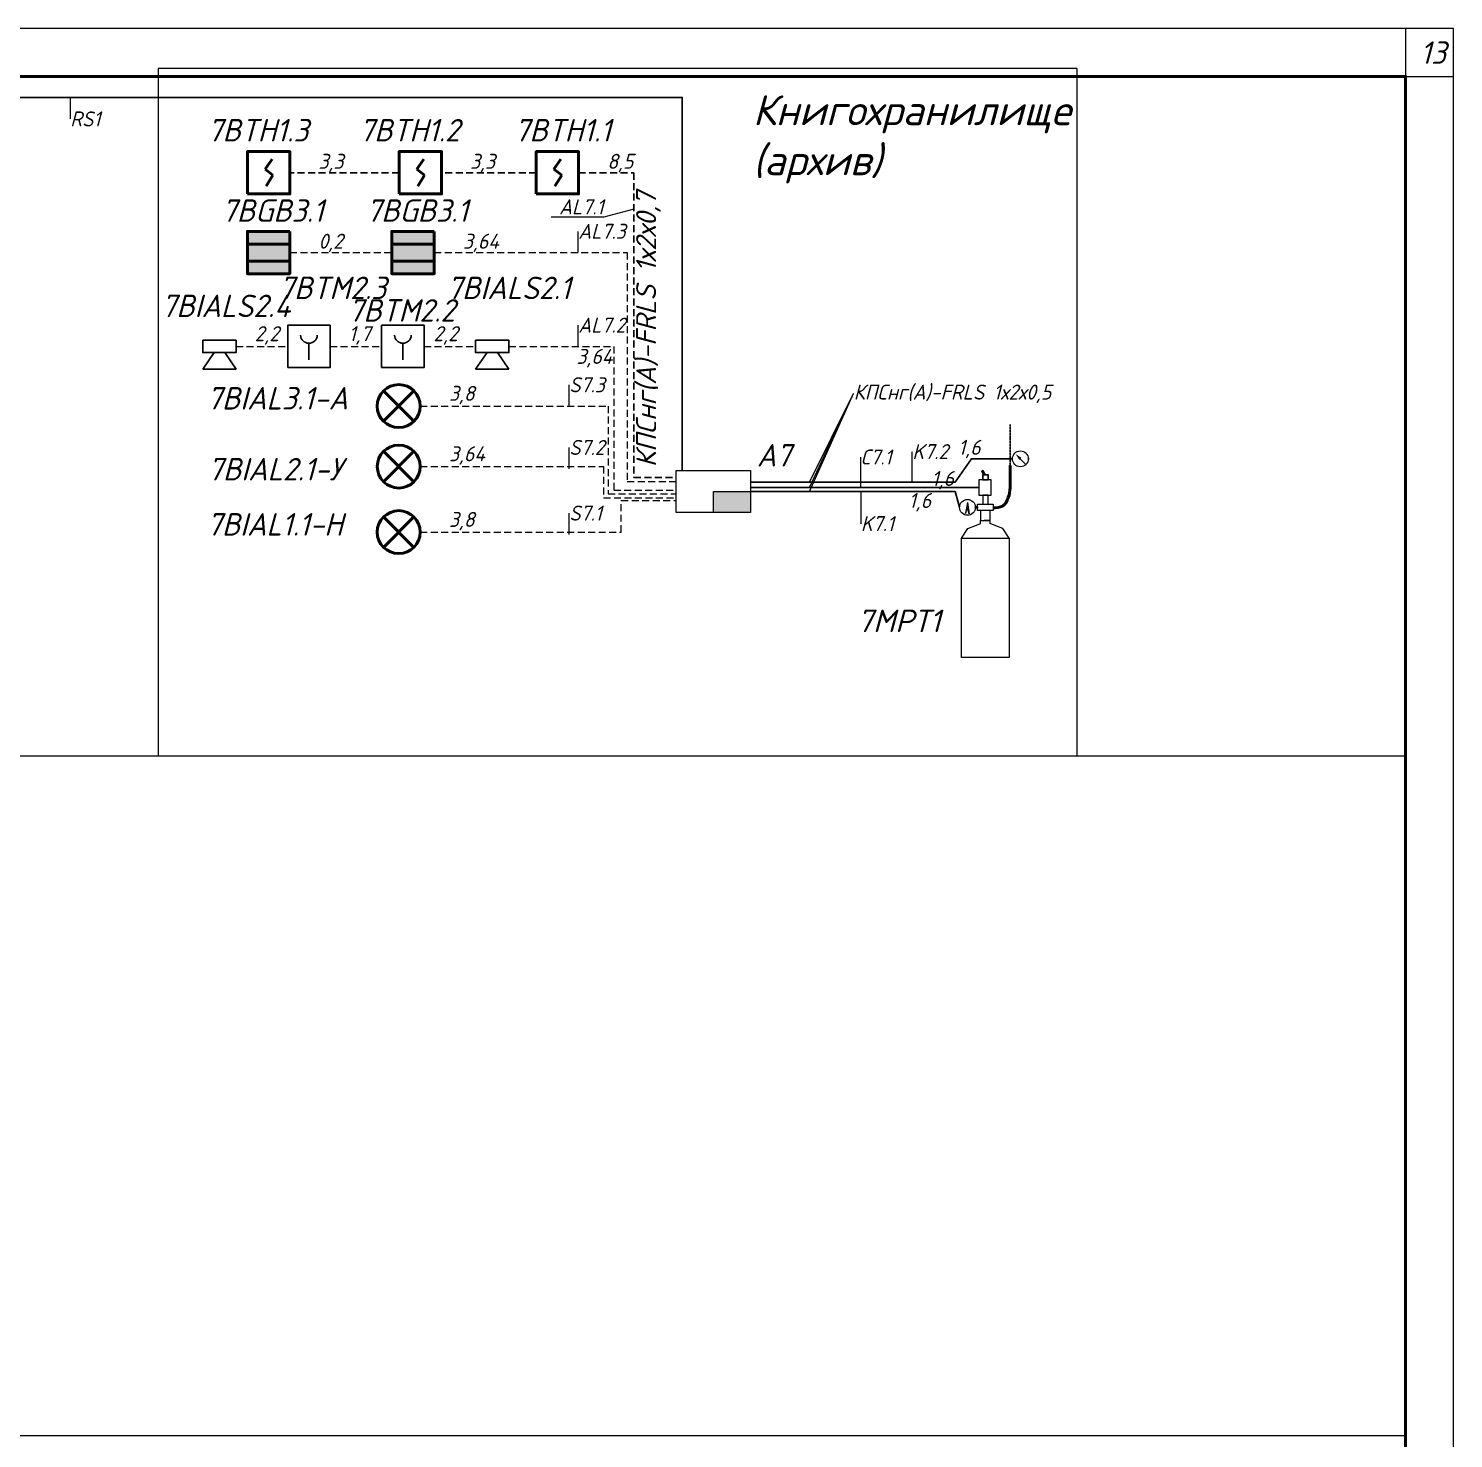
# Model space of a CAD drawing. Header units: millimetres. Extents: x -26895 to 107134, y 1241 to 21401.
# Drawn here: x 9485 to 16613, y 14346 to 21401 of the extents above; entities that cross this region are included whole.
import ezdxf
from ezdxf import colors
from ezdxf.entities.mleader import LeaderData, LeaderLine
from ezdxf.math import Vec2, Vec3

# ---------------------------------------------------------------- set-up
doc = ezdxf.new("R2010")
doc.units = ezdxf.units.MM
for name, pattern in [('1TS06', [15.375, 6, -0.15, 0.075, -0.15, 9]), ('DASHED', [7, 5, -2, 0]), ('штриховая', [0.75, 0.5, -0.25])]:
    doc.linetypes.add(name, pattern=pattern)
for name, color, linetype, lineweight in [('013', 7, 'Continuous', 18), ('ПС', 1, 'Continuous', 50), ('размер КЛАДОЧНЫЙ2', 204, 'Continuous', 5)]:
    doc.layers.add(name, color=color, linetype=linetype, lineweight=lineweight)
doc.layers.add('АГПТ', color=7, linetype='Continuous')
doc.styles.add('GOST-2.304_Type-B_italic', font='GOST_Common Italic.ttf')
doc.styles.get("Standard").update_dxf_attribs({"font": 'arial.ttf'})
doc.styles.add('Архитектурный', font='isocpeui.ttf')

# ---------------------------------------------------------------- blocks, each defined once
blk = doc.blocks.new('*U38')
at = {"lineweight": 0}
blk.add_lwpolyline([(-292, -5), (5, -5), (5, 415), (-292, 415)], close=True, dxfattribs=at)
at = {"color": 0, "linetype": 'Continuous', "lineweight": 50}
blk.add_lwpolyline([(-272, 410), (0, 410), (0, 0), (-272, 0)], close=True, dxfattribs=at)
blk = doc.blocks.new('BTH')
at = {"layer": 'ПС', "color": 1}
for p, q in [((-276774, 250884), (-276856, 250767)), ((-276856, 250767), (-276765, 250699)), ((-276764, 250699), (-276844, 250567))]:
    blk.add_line(p, q, dxfattribs=at)
blk.add_lwpolyline([(-277065, 250476), (-276565, 250476), (-276565, 250976), (-277065, 250976)], close=True, dxfattribs=at)
blk = doc.blocks.new('BIAL')
at = {"layer": 'ПС', "color": 3}
for p, q in [((252503, 344100), (253015, 343588)), ((252503, 343588), (253015, 344100))]:
    blk.add_line(p, q, dxfattribs=at)
blk.add_circle((252759, 343844), 362, dxfattribs=at)
blk = doc.blocks.new('Геркон')
at = {"ltscale": 50}
h = blk.add_hatch(color=5, dxfattribs=at)
h.paths.add_polyline_path([(184164, -2159), (184164, -2309), (184664, -2309), (184664, -2159)])
h.paths.add_polyline_path([(184664, -2659), (184664, -2509), (184164, -2509), (184164, -2659)])
at = {"linetype": '1TS06', "true_color": 0xffffff}
blk.add_hatch(color=7, dxfattribs=at).paths.add_polyline_path([(184164, -2309), (184164, -2509), (184664, -2509), (184664, -2309)])
at = {"layer": 'ПС', "color": 5}
for p, q in [((184164, -2309), (184664, -2309)), ((184164, -2509), (184664, -2509))]:
    blk.add_line(p, q, dxfattribs=at)
blk.add_lwpolyline([(184164, -2659), (184664, -2659), (184664, -2159), (184164, -2159)], close=True, dxfattribs=at)
blk = doc.blocks.new('ЭДУ')
at = {"color": 5, "lineweight": 30}
blk.add_line((-820922.1, 54639.8), (-820922.1, 54738.1), dxfattribs=at)
blk.add_lwpolyline([(-821047.1, 54594.2), (-820797.1, 54594.2), (-820797.1, 54844.2), (-821047.1, 54844.2)], close=True, dxfattribs=at)
blk.add_arc((-820922.1, 54787.6), 49.5, 182.44417, 357.55583, dxfattribs=at)
blk = doc.blocks.new('BIAS')
at = {"layer": 'размер КЛАДОЧНЫЙ2', "color": 4, "linetype": 'Continuous', "lineweight": 30}
for p, q in [((-819752.1, 54162.2), (-819654.8, 54229.1)), ((-819654.8, 54229.1), (-819654.8, 54033)), ((-819752.1, 54099.9), (-819654.8, 54033))]:
    blk.add_line(p, q, dxfattribs=at)
blk.add_lwpolyline([(-819825.3, 54033), (-819752.1, 54033), (-819752.1, 54229.1), (-819825.3, 54229.1)], close=True, dxfattribs=at)

msp = doc.modelspace()

# ---------------------------------------------------------------- hatches: boundary and pattern name
h = msp.add_hatch(color=6)
h.dxf.hatch_style = 1
h.paths.add_polyline_path([(14451.6, 19253.3), (14440.9, 19242.5), (14422.5, 19271.6)])
at = {"layer": 'АГПТ', "linetype": 'ByBlock', "lineweight": 5}
h = msp.add_hatch(color=1, dxfattribs=at)
h.dxf.hatch_style = 1
h.paths.add_polyline_path([(13096.8, 18978.9), (13096.8, 19084), (12910.9, 19084), (12910.9, 18978.9)])

# ---------------------------------------------------------------- linework, layer by layer
at = {"color": 1, "ltscale": 100}
for p, q in [((14152.1, 18850.5), (14182.6, 18898.7)), ((14182.6, 18898.7), (14218.2, 18913.3)), ((14218.2, 18913.3), (14246.6, 18925)), ((14246.6, 18925), (14246.6, 18938.7)), ((14246.6, 18938.7), (14277.2, 18938.7)), ((14295.1, 18938.7), (14264.5, 18938.7)), ((14295.1, 18925), (14295.1, 18938.7)), ((14323.6, 18913.3), (14295.1, 18925)), ((14359.1, 18898.7), (14323.6, 18913.3)), ((14389.6, 18850.5), (14359.1, 18898.7))]:
    msp.add_line(p, q, dxfattribs=at)
at = {"color": 244, "linetype": 'штриховая', "lineweight": 30, "true_color": 0x991b1e}
msp.add_lwpolyline([(14394.7, 19214), (14394.7, 19419)], dxfattribs=at)
at = {"color": 6}
msp.add_lwpolyline([(14470.2, 19223), (14445.7, 19247.4)], dxfattribs=at)
at = {"color": 1, "ltscale": 100}
for points in [[(14238.5, 19065.7), (14299.4, 19065.7), (14299.4, 19142.6), (14238.5, 19142.6)], [(14258.2, 19021.3), (14284.2, 19021.3), (14284.2, 19065.7), (14258.2, 19065.7)], [(14309.6, 18988.9), (14232.1, 18988.9), (14232.1, 19021.3), (14309.6, 19021.3)], [(14246.6, 18938.7), (14295.1, 18938.7), (14295.1, 18988.9), (14246.6, 18988.9)], [(14389.6, 18253.5), (14152.1, 18253.5), (14152.1, 18850.5), (14389.6, 18850.5)]]:
    msp.add_lwpolyline(points, close=True, dxfattribs=at)
at = {"color": 42, "lineweight": 20}
for points in [[(14182.3, 19030.3), (14171.2, 18974.1), (14181.6, 19005.1)], [(14182.3, 19030.3), (14190.3, 18973.6), (14181.6, 19005.1)]]:
    msp.add_lwpolyline(points, dxfattribs=at)
at = {"color": 6, "ltscale": 100}
msp.add_circle((14446.2, 19247.9), 39.6, dxfattribs=at)
at = {"color": 42, "lineweight": 20}
msp.add_circle((14181.6, 19005.1), 39.6, dxfattribs=at)
at = {"color": 1, "lineweight": 50}
msp.add_open_spline([(14309.6, 19003.3), (14326.5, 19003.6), (14361.8, 19004.3), (14397.8, 19069.4), (14394.2, 19139.8), (14394.6, 19193.3), (14394.7, 19214)], degree=3, knots=[0, 0, 0, 0, 47.564352, 99.042041, 197.472093, 259.513479, 259.513479, 259.513479, 259.513479], dxfattribs=at)
at = {"layer": '013', "color": 165, "lineweight": 30, "ltscale": 3, "true_color": 0x5e67af}
msp.add_lwpolyline([(13096.8, 19131.3), (14120.6, 19131.3), (14201.2, 19247.6), (14406.6, 19247.9)], dxfattribs=at)
at = {"layer": '013', "color": 5, "lineweight": 30, "ltscale": 3}
msp.add_lwpolyline([(14238.5, 19104.2), (13096.8, 19104.2)], dxfattribs=at)
at = {"layer": '013', "color": 67, "lineweight": 30, "ltscale": 3, "true_color": 0x727430}
msp.add_lwpolyline([(14142.1, 19006.7), (14120.6, 19084), (13096.8, 19084)], dxfattribs=at)
at = {"layer": 'АГПТ', "lineweight": 15}
msp.add_lwpolyline([(16612.6, 21401.4), (16372.6, 21401.4), (16372.6, 21161.4), (16612.6, 21161.4)], close=True, dxfattribs=at)
at = {"layer": 'АГПТ', "color": 252, "lineweight": 15}
msp.add_lwpolyline([(14730, 21201.4), (10132.6, 21201.4), (10132.6, 17761.4), (14730, 17761.4)], close=True, dxfattribs=at)
at = {"layer": 'АГПТ', "color": 6, "lineweight": 30}
msp.add_lwpolyline([(6819.2, 19309.2), (6819.2, 19973.4), (8813.7, 19973.4), (8813.7, 21056.2), (12754.4, 21056.2), (12754.4, 19189.1)], dxfattribs=at)
at = {"layer": 'АГПТ', "color": 1, "linetype": 'штриховая', "lineweight": 30, "ltscale": 70}
for points in [[(11338.1, 20679.9), (10791.9, 20679.9)], [(12024.1, 20679.9), (11550.3, 20679.9)], [(12236.3, 20679.9), (12512.6, 20679.9), (12512.6, 19155.3), (12724.9, 19155.3)]]:
    msp.add_lwpolyline(points, dxfattribs=at)
at = {"layer": 'АГПТ', "color": 1, "linetype": 'штриховая', "ltscale": 70}
for points in [[(10791.9, 20280), (11301.9, 20280)], [(11514.1, 20280), (12479.5, 20280), (12479.5, 19134.5), (12724.9, 19134.5)], [(10523, 19810.4), (10780.9, 19810.4)], [(10993.2, 19810.4), (11251.1, 19810.4)], [(11463.3, 19810.4), (11721.2, 19810.4)], [(11887.7, 19810.4), (12412.4, 19810.4), (12412.4, 19091.4), (12724.9, 19091.4)]]:
    msp.add_lwpolyline(points, dxfattribs=at)
at = {"layer": 'АГПТ', "color": 116, "linetype": 'штриховая', "ltscale": 70, "true_color": 0x136734}
for points in [[(11444.2, 19512), (12383.3, 19512), (12383.3, 19072.4), (12724.9, 19072.4)], [(11444.2, 19209.7), (12360.8, 19209.7), (12360.8, 19053.1), (12724.9, 19053.1)], [(11444.1, 18881.1), (12449.4, 18881.1), (12449.4, 19039.4), (12724.9, 19039.4)]]:
    msp.add_lwpolyline(points, dxfattribs=at)
at = {"layer": 'АГПТ', "color": 1, "linetype": 'штриховая', "lineweight": 30}
msp.add_lwpolyline([(14406.6, 19247.9), (14394.7, 19247.9)], dxfattribs=at)
at = {"layer": 'АГПТ', "color": 251, "linetype": 'ByBlock', "lineweight": 5}
msp.add_lwpolyline([(14485.8, 19247.9), (14490.3, 19247.9), (14490.3, 19247.9), (14485.8, 19247.9)], close=True, dxfattribs=at)
at = {"layer": 'АГПТ', "color": 1}
msp.add_lwpolyline([(13096.8, 18978.9), (12724.9, 18978.9), (12724.9, 19189.1), (13096.8, 19189.1)], close=True, dxfattribs=at)
at = {"layer": 'АГПТ', "color": 5, "linetype": 'ByBlock', "lineweight": 30}
msp.add_lwpolyline([(14270.6, 19168.7), (14257.8, 19189.4), (14252.6, 19186.2), (14263.4, 19168.7)], dxfattribs=at)
msp.add_lwpolyline([(14258.2, 19142.6), (14284.2, 19142.6), (14284.2, 19168.7), (14258.2, 19168.7)], close=True, dxfattribs=at)
at = {"layer": 'АГПТ', "color": 1, "linetype": 'ByBlock', "lineweight": 5}
msp.add_lwpolyline([(13096.8, 18978.9), (12910.9, 18978.9), (12910.9, 19084), (13096.8, 19084)], close=True, dxfattribs=at)
at = {"layer": 'АГПТ', "color": 251, "linetype": 'ByBlock', "lineweight": 30}
msp.add_lwpolyline([(14232.1, 19007.4), (14221.2, 19007.4), (14221.2, 19002.8), (14232.1, 19002.8)], close=True, dxfattribs=at)
at = {"layer": 'АГПТ'}
for points in [[(3707, 17761.4), (16372.6, 17761.4)], [(3707, 14361.4), (16372.6, 14361.4)]]:
    msp.add_lwpolyline(points, dxfattribs=at)

# ---------------------------------------------------------------- block references
at = {"xscale": 48, "yscale": 48, "zscale": 48}
msp.add_blockref('*U38', (16372.6, 1481.4), dxfattribs=at)
at = {"layer": 'АГПТ', "color": 1, "linetype": 'Continuous', "xscale": 0.4244625, "yscale": 0.4244625, "zscale": 0.4244625}
for p in [(128183.5, -85744.1), (128941.9, -85744.1), (129627.9, -85744.1)]:
    msp.add_blockref('BTH', p, dxfattribs=at)
at = {"layer": 'АГПТ', "color": 1, "xscale": 0.4244625, "yscale": 0.4244625, "zscale": 0.4244625, "rotation": 180}
for p in [(88962.4, 19257.4), (89684.6, 19257.4)]:
    msp.add_blockref('Геркон', p, dxfattribs=at)
at = {"layer": 'АГПТ', "xscale": 0.8489249999999996, "yscale": 0.8489249999999996, "zscale": 0.8489249999999996}
for p in [(707788.4, -26642.1), (708258.5, -26642.1)]:
    msp.add_blockref('ЭДУ', p, dxfattribs=at)
at = {"layer": 'АГПТ', "xscale": 0.8489249999999996, "yscale": 0.8489249999999996, "zscale": 0.8489249999999996, "rotation": 270}
for p in [(-35513.4, -676128.7), (-34148.7, -676128.7)]:
    msp.add_blockref('BIAS', p, dxfattribs=at)
at = {"layer": 'АГПТ', "color": 5, "xscale": 0.2971237499999999, "yscale": 0.2971237499999999, "zscale": 0.2971237499999999}
for p, rotation in [((113500.7, -55588.7), 89.99999999999996), ((86437.2, 121373.8), 180), ((113500.6, -56219.6), 89.99999999999996)]:
    msp.add_blockref('BIAL', p, dxfattribs=dict(at, rotation=rotation))

# ---------------------------------------------------------------- texts
at = {"layer": 'АГПТ', "color": 1, "linetype": 'штриховая', "lineweight": 15, "insert": (16446.5, 21336.9), "char_height": 112.5, "width": 606.258, "attachment_point": 1, "style": 'GOST-2.304_Type-B_italic'}
msp.add_mtext('{\\C0;13}', dxfattribs=at)
at = {"layer": 'АГПТ', "linetype": 'DASHED', "attachment_point": 1, "style": 'Архитектурный'}
for s, width, insert, char_height in [('{\\C252;Книгохранилище \\P(архив)}', 4012.725, (13107.6, 21067.4), 150), ('{\\C0;7МРТ1}', 2688.671, (13629.8, 18493.5), 112.5)]:
    msp.add_mtext_dynamic_manual_height_columns(s, width=width, gutter_width=1, heights=[0], dxfattribs=dict(at, insert=insert, char_height=char_height))
at = {"layer": 'АГПТ', "color": 1, "linetype": 'штриховая', "lineweight": 30, "width": 606.258, "attachment_point": 1, "style": 'GOST-2.304_Type-B_italic'}
for s, insert, char_height in [('{\\C0;7BTH1.3}', (10380, 20948.5), 112.5), ('{\\C0;7BTH1.2}', (11138.4, 20948.5), 112.5), ('{\\C0;7BTH1.1}', (11915, 20948.5), 112.5), ('{\\C0;3,3}', (10935.3, 20774.3), 75), ('{\\C0;3,3}', (11693.7, 20774.3), 75), ('{\\C0;8,5}', (12379.7, 20774.3), 75), ('{\\C0;7BGB3.1}', (10451.2, 20546.5), 112.5), ('{\\C0;7BGB3.1}', (11173.5, 20546.5), 112.5), ('{\\C0;0,2}', (10935.3, 20374.4), 75), ('{\\C0;3,64}', (11657.5, 20374.4), 75), ('{\\C0;7BTM2.3}', (10738.1, 20159.9), 112.5), ('{\\C0;7BIALS2.1}', (11577.9, 20159.5), 112.5), ('{\\C0;7BIALS2.4}', (10148.8, 20069.6), 112.5), ('{\\C0;7BTM2.2}', (11084.2, 20046.9), 112.5), ('{\\C0;2,2}', (10615.9, 19911.7), 75), ('{\\C0;1,7}', (11086, 19911.7), 75), ('{\\C0;2,2}', (11510.4, 19911.7), 75), ('{\\C0;3,64}', (12225.5, 19798), 75), ('{\\C0;7BIAL3.1-A}', (10376.7, 19607.3), 112.5), ('{\\C0;3,8}', (11587.6, 19613.1), 75), ('{\\C0;А7}', (13127.8, 19322.1), 112.5), ('{\\C0;1,6}', (14134.8, 19343.2), 75), ('{\\C0;7BIAL2.1-У}', (10381.8, 19252.4), 112.5), ('{\\C0;3,64}', (11587.6, 19310.8), 75), ('{\\C0;1,6}', (14001.6, 19187.2), 75), ('{\\C0;1,6}', (13887.4, 19077), 75), ('{\\C0;7BIAL1.1-H}', (10376.6, 18976.4), 112.5), ('{\\C0;3,8}', (11587.5, 18982.2), 75)]:
    msp.add_mtext(s, dxfattribs=dict(at, insert=insert, char_height=char_height))
at = {"layer": 'АГПТ', "color": 1, "linetype": 'штриховая', "lineweight": 30, "insert": (12524, 19205.7), "char_height": 100, "width": 2660.544, "attachment_point": 1, "rotation": 90, "style": 'GOST-2.304_Type-B_italic'}
msp.add_mtext('{\\fISOCPEUR|b0|i1|c204|p34;\\C0;КПСнг(А)-FRLS 1х2х0,7}', dxfattribs=at)

# ---------------------------------------------------------------- leaders
at = {"layer": '013', "color": 0, "lineweight": 15, "ltscale": 3}
ml = msp.add_multileader_mtext('Standard', dxfattribs=at)
ml.set_content('RS1', style='GOST-2.304_Type-B_italic')
ml.set_leader_properties()
ml.build(insert=Vec2(0, 0))
ml.multileader.update_dxf_attribs({"text_right_attachment_type": 6, "dogleg_length": 0.36, "arrow_head_size": 0.09})
ctx = ml.context
ctx.base_point, ctx.char_height, ctx.arrow_head_size, ctx.landing_gap_size, ctx.plane_origin = Vec3(9693.2, 20948.9), 75, 0.09, 0.045, Vec3(9693, 21109.4)
ctx.right_attachment = 6
notes = []
notes.append((ctx, [(0, (1, 1, 0), (9693, 20948.9), (1, 0), 0.18, [(0, [(9693.2, 21056.2)], 0, [])])]))
ctx.mtext.insert, ctx.mtext.flow_direction = Vec3(9693.2, 20986.4), 5
ml = msp.add_multileader_mtext('Standard', dxfattribs=at)
ml.set_content('AL7.1', style='GOST-2.304_Type-B_italic')
ml.set_leader_properties()
ml.build(insert=Vec2(0, 0))
ml.multileader.update_dxf_attribs({"text_right_attachment_type": 6, "dogleg_length": 0.36, "arrow_head_size": 0.09})
ctx = ml.context
ctx.base_point, ctx.char_height, ctx.arrow_head_size, ctx.landing_gap_size, ctx.plane_origin = Vec3(12118.4, 20508.5), 75, 0.09, 0.045, Vec3(12565, 20657.7)
ctx.right_attachment, ctx.text_align_type = 6, 2
notes.append((ctx, [(1, (1, 1, 0), (12361.9, 20456.5), (-1, 0), 0.36, [(0, [(12512.6, 20497.2)], 0, [])])]))
ctx.mtext.insert, ctx.mtext.alignment, ctx.mtext.flow_direction = Vec3(12361.5, 20546.5), 3, 5
ml = msp.add_multileader_mtext('Standard', dxfattribs=at)
ml.set_content('AL7.3', style='GOST-2.304_Type-B_italic')
ml.set_leader_properties()
ml.build(insert=Vec2(0, 0))
ml.multileader.update_dxf_attribs({"text_right_attachment_type": 6, "dogleg_length": 0.36, "arrow_head_size": 0.09})
ctx = ml.context
ctx.base_point, ctx.char_height, ctx.arrow_head_size, ctx.landing_gap_size, ctx.plane_origin = Vec3(12234.3, 20386), 75, 0.09, 0.045, Vec3(12234.2, 20546.5)
ctx.right_attachment = 6
notes.append((ctx, [(0, (1, 1, 0), (12234.2, 20386), (1, 0), 0.18, [(0, [(12234.3, 20280)], 0, [])])]))
ctx.mtext.insert, ctx.mtext.flow_direction = Vec3(12234.4, 20424), 5
ml = msp.add_multileader_mtext('Standard', dxfattribs=at)
ml.set_content('AL7.2', style='GOST-2.304_Type-B_italic')
ml.set_leader_properties()
ml.build(insert=Vec2(0, 0))
ml.multileader.update_dxf_attribs({"text_right_attachment_type": 6, "dogleg_length": 0.36, "arrow_head_size": 0.09})
ctx = ml.context
ctx.base_point, ctx.char_height, ctx.arrow_head_size, ctx.landing_gap_size, ctx.plane_origin = Vec3(12234.3, 19916.5), 75, 0.09, 0.045, Vec3(12234.2, 20076.9)
ctx.right_attachment = 6
notes.append((ctx, [(0, (1, 1, 0), (12234.2, 19916.5), (1, 0), 0.18, [(0, [(12234.3, 19810.4)], 0, [])])]))
ctx.mtext.insert, ctx.mtext.flow_direction = Vec3(12234.4, 19954.5), 5
ml = msp.add_multileader_mtext('Standard', dxfattribs=at)
ml.set_content('S7.3', style='GOST-2.304_Type-B_italic')
ml.set_leader_properties()
ml.build(insert=Vec2(0, 0))
ml.multileader.update_dxf_attribs({"text_right_attachment_type": 6, "dogleg_length": 0.36, "arrow_head_size": 0.09})
ctx = ml.context
ctx.base_point, ctx.char_height, ctx.arrow_head_size, ctx.landing_gap_size, ctx.plane_origin = Vec3(12189.4, 19618), 75, 0.09, 0.045, Vec3(12189.2, 19778.4)
ctx.right_attachment = 6
notes.append((ctx, [(0, (1, 1, 0), (12189.2, 19618), (1, 0), 0.18, [(0, [(12189.4, 19512)], 0, [])])]))
ctx.mtext.insert, ctx.mtext.flow_direction = Vec3(12189.4, 19656), 5
ml = msp.add_multileader_mtext('Standard', dxfattribs=at)
ml.set_content('{\\fGOST Common|b0|i1|c204|p34;КПСнг(А)-FRLS 1х2х0,5}')
ml.set_leader_properties()
ml.build(insert=Vec2(0, 0))
ml.multileader.update_dxf_attribs({"text_right_attachment_type": 6, "dogleg_length": 0.36, "arrow_head_size": 0.09})
ctx = ml.context
ctx.base_point, ctx.char_height, ctx.arrow_head_size, ctx.landing_gap_size, ctx.plane_origin = Vec3(13612.2, 19574.4), 75, 0.09, 0.045, Vec3(13391, 19131.3)
ctx.right_attachment = 6
notes.append((ctx, [(0, (1, 1, 0), (13612, 19574.4), (1, 0), 0.18, [(0, [(13391, 19131.3)], 0, []), (1, [(13391.9, 19104.2)], 0, []), (2, [(13391.9, 19084)], 0, [])])]))
ctx.mtext.insert, ctx.mtext.flow_direction = Vec3(13612.2, 19619.4), 5
ml = msp.add_multileader_mtext('Standard', dxfattribs=at)
ml.set_content('S7.2', style='GOST-2.304_Type-B_italic')
ml.set_leader_properties()
ml.build(insert=Vec2(0, 0))
ml.multileader.update_dxf_attribs({"text_right_attachment_type": 6, "dogleg_length": 0.36, "arrow_head_size": 0.09})
ctx = ml.context
ctx.base_point, ctx.char_height, ctx.arrow_head_size, ctx.landing_gap_size, ctx.plane_origin = Vec3(12189.4, 19304.5), 75, 0.09, 0.045, Vec3(12189.2, 19465)
ctx.right_attachment = 6
notes.append((ctx, [(0, (1, 1, 0), (12189.2, 19304.5), (1, 0), 0.18, [(0, [(12189.4, 19198.5)], 0, [])])]))
ctx.mtext.insert, ctx.mtext.flow_direction = Vec3(12189.4, 19342.5), 5
ml = msp.add_multileader_mtext('Standard', dxfattribs=at)
ml.set_content('K7.2', style='GOST-2.304_Type-B_italic')
ml.set_leader_properties()
ml.build(insert=Vec2(0, 0))
ml.multileader.update_dxf_attribs({"text_right_attachment_type": 6, "dogleg_length": 0.36, "arrow_head_size": 0.09})
ctx = ml.context
ctx.base_point, ctx.char_height, ctx.arrow_head_size, ctx.landing_gap_size, ctx.plane_origin = Vec3(13905.6, 19283.7), 75, 0.09, 0.045, Vec3(13905.4, 19131.3)
ctx.right_attachment = 6
notes.append((ctx, [(0, (1, 1, 0), (13905.4, 19283.7), (1, 0), 0.18, [(0, [(13905.4, 19131.3)], 0, [])])]))
ctx.mtext.insert, ctx.mtext.flow_direction = Vec3(13905.7, 19321.7), 5
ml = msp.add_multileader_mtext('Standard', dxfattribs=at)
ml.set_content('С7.1', style='GOST-2.304_Type-B_italic')
ml.set_leader_properties()
ml.build(insert=Vec2(0, 0))
ml.multileader.update_dxf_attribs({"text_right_attachment_type": 6, "dogleg_length": 0.36, "arrow_head_size": 0.09})
ctx = ml.context
ctx.base_point, ctx.char_height, ctx.arrow_head_size, ctx.landing_gap_size, ctx.plane_origin = Vec3(13647.3, 19256.6), 75, 0.09, 0.045, Vec3(13647.2, 19104.2)
ctx.right_attachment = 6
notes.append((ctx, [(0, (1, 1, 0), (13647.2, 19256.6), (1, 0), 0.18, [(0, [(13647.2, 19104.2)], 0, [])])]))
ctx.mtext.insert, ctx.mtext.flow_direction = Vec3(13647.4, 19294.6), 5
ml = msp.add_multileader_mtext('Standard', dxfattribs=at)
ml.set_content('K7.1', style='GOST-2.304_Type-B_italic')
ml.set_leader_properties()
ml.build(insert=Vec2(0, 0))
ml.multileader.update_dxf_attribs({"text_right_attachment_type": 6, "dogleg_length": 0.36, "arrow_head_size": 0.09})
ctx = ml.context
ctx.base_point, ctx.char_height, ctx.arrow_head_size, ctx.landing_gap_size, ctx.plane_origin = Vec3(13648, 18923.5), 75, 0.09, 0.045, Vec3(13647.9, 19084)
ctx.right_attachment = 6
notes.append((ctx, [(0, (1, 1, 0), (13647.9, 18923.5), (1, 0), 0.18, [(0, [(13647.9, 19084)], 0, [])])]))
ctx.mtext.insert, ctx.mtext.flow_direction = Vec3(13648.1, 18961.5), 5
ml = msp.add_multileader_mtext('Standard', dxfattribs=at)
ml.set_content('S7.1', style='GOST-2.304_Type-B_italic')
ml.set_leader_properties()
ml.build(insert=Vec2(0, 0))
ml.multileader.update_dxf_attribs({"text_right_attachment_type": 6, "dogleg_length": 0.36, "arrow_head_size": 0.09})
ctx = ml.context
ctx.base_point, ctx.char_height, ctx.arrow_head_size, ctx.landing_gap_size, ctx.plane_origin = Vec3(12189.4, 18975.9), 75, 0.09, 0.045, Vec3(12189.2, 19136.4)
ctx.right_attachment = 6
notes.append((ctx, [(0, (1, 1, 0), (12189.2, 18975.9), (1, 0), 0.18, [(0, [(12189.4, 18869.9)], 0, [])])]))
ctx.mtext.insert, ctx.mtext.flow_direction = Vec3(12189.4, 19013.9), 5
for ctx, leaders in notes:
    for number, flags, end, landing, length, lines in leaders:
        leader = LeaderData()
        leader.index, (leader.has_last_leader_line, leader.has_dogleg_vector, leader.attachment_direction) = number, flags
        leader.last_leader_point, leader.dogleg_vector, leader.dogleg_length = Vec3(end), Vec3(landing), length
        for number, points, colour, breaks in lines:
            line = LeaderLine()
            line.index, line.vertices, line.color, line.breaks = number, Vec3.list(points), colors.encode_raw_color(colour), breaks
            leader.lines.append(line)
        ctx.leaders.append(leader)

doc.saveas('drawing.dxf')
